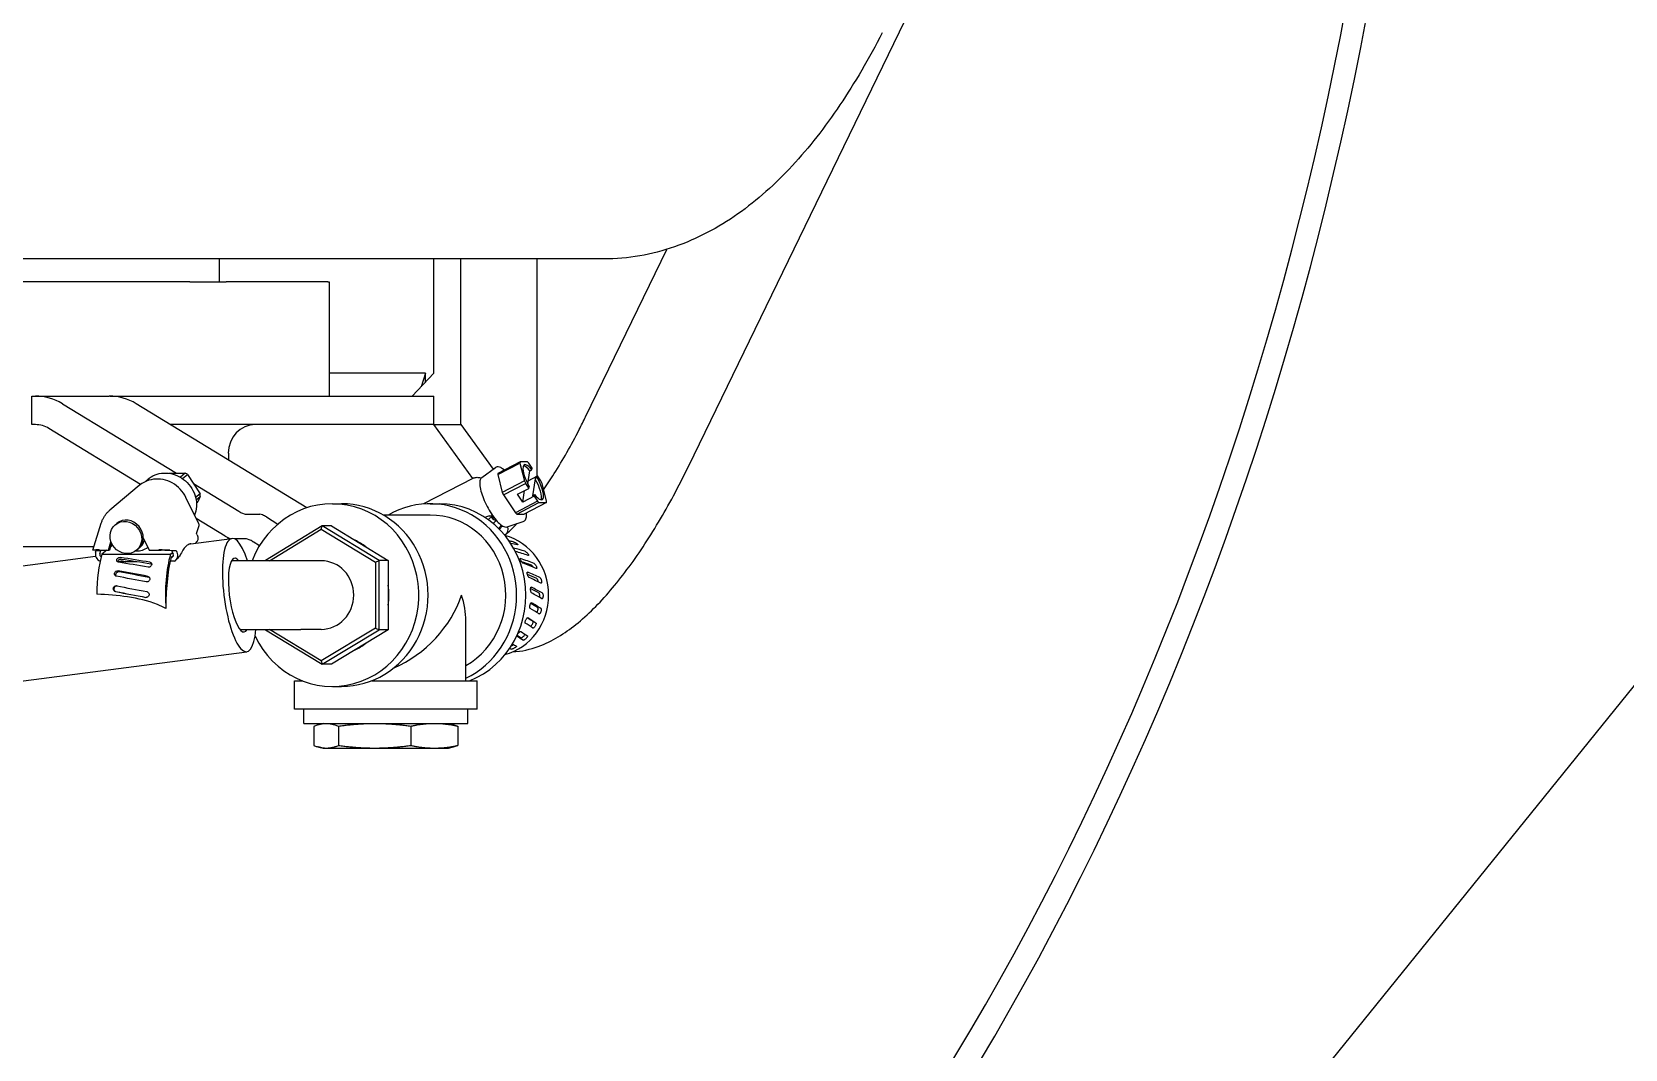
# Model space of a CAD drawing. Header units: millimetres. Extents: x -4172 to 126100, y -2 to 142133.
# Drawn here: x 32056.1 to 32335.1, y 43423.2 to 43601.3 of the extents above; entities that cross this region are included whole.
import ezdxf

# ---------------------------------------------------------------- set-up
doc = ezdxf.new("R2010")
doc.units = ezdxf.units.MM
doc.header["$LTSCALE"] = 100
doc.layers.add('Visible', color=7, linetype='Continuous', lineweight=25)

msp = doc.modelspace()

# ---------------------------------------------------------------- linework, layer by layer
at = {"layer": 'Visible'}
for p, q in [((32171.05, 43525.24), (32290.63, 43771.71)), ((32205, 43601.18), (32205, 43601.18)), ((32156.24, 43561.58), (32049.3, 43561.58)), ((32088.94, 43557.58), (32088.94, 43561.58)), ((32126.49, 43541.58), (32126.49, 43561.58)), ((32131.22, 43532.58), (32131.22, 43561.58)), ((32144.51, 43561.58), (32144.51, 43523.53)), ((32153.06, 43533.97), (32167.27, 43563.26)), ((32083.76, 43557.58), (32028.87, 43557.58)), ((32083.76, 43557.58), (32090.11, 43557.58)), ((32107.9, 43557.58), (32090.11, 43557.58)), ((32107.9, 43557.58), (32108.17, 43557.58)), ((32108.17, 43557.58), (32108.17, 43537.58)), ((32125.01, 43541.58), (32108.17, 43541.58)), ((32122.7, 43537.58), (32126.49, 43541.58)), ((32125.01, 43541.58), (32124.25, 43539.21)), ((32125.01, 43540.02), (32125.01, 43541.58)), ((32056.1, 43537.58), (32056.72, 43537.58)), ((32056.1, 43532.58), (32056.1, 43537.58)), ((32056.72, 43537.58), (32069.63, 43537.58)), ((32061.45, 43536.24), (32081.41, 43524.06)), ((32069.83, 43537.58), (32069.63, 43537.58)), ((32069.83, 43537.58), (32071.57, 43537.58)), ((32071.57, 43537.58), (32072.84, 43537.58)), ((32072.84, 43537.58), (32126.49, 43537.58)), ((32104.22, 43518.02), (32074.37, 43536.24)), ((32126.49, 43532.58), (32126.49, 43537.58)), ((32056.72, 43532.58), (32056.1, 43532.58)), ((32075.13, 43522.12), (32059.08, 43531.91)), ((32126.49, 43532.58), (32080.37, 43532.58)), ((32126.49, 43532.58), (32131.22, 43532.58)), ((32133.31, 43523.17), (32126.49, 43532.58)), ((32131.22, 43532.58), (32136.88, 43524.77)), ((32090.5, 43527.58), (32090.5, 43526.4)), ((32134.87, 43523.3), (32137.25, 43525.05)), ((32137.67, 43523.84), (32141.55, 43525.85)), ((32141.58, 43526.06), (32137.7, 43524.05)), ((32141.55, 43525.85), (32142.35, 43522.72)), ((32142.89, 43526.06), (32141.58, 43526.06)), ((32142.93, 43522.2), (32143.29, 43524.49)), ((32143.7, 43524.97), (32143.12, 43525.85)), ((32143.29, 43524.49), (32143.66, 43524.68)), ((32143.66, 43524.68), (32143.7, 43524.97)), ((32074.89, 43521.92), (32069.74, 43517.59)), ((32080.15, 43524.06), (32082.94, 43524.06)), ((32082.94, 43524.06), (32082.11, 43523.37)), ((32082.5, 43523.12), (32083.35, 43523.83)), ((32083.35, 43523.83), (32085.55, 43520.47)), ((32084.38, 43522.25), (32092.31, 43517.41)), ((32133.3, 43523.17), (32124.67, 43518.7)), ((32137.67, 43523.84), (32138.47, 43520.7)), ((32142.35, 43522.72), (32138.47, 43520.7)), ((32138.67, 43520.28), (32142.55, 43522.29)), ((32142.55, 43522.29), (32143.14, 43521.42)), ((32143.02, 43522.75), (32144.63, 43523.59)), ((32143.14, 43521.42), (32143.19, 43521.71)), ((32144.22, 43523.11), (32143.75, 43520.14)), ((32144.59, 43523.3), (32144.22, 43523.11)), ((32144.63, 43523.59), (32144.59, 43523.3)), ((32145.22, 43522.72), (32144.63, 43523.59)), ((32146.22, 43519.16), (32145.42, 43522.29)), ((32085.35, 43515.2), (32083.08, 43519.84)), ((32085.55, 43520.47), (32084.77, 43519.81)), ((32084.86, 43519.4), (32085.59, 43520.01)), ((32084.92, 43518.88), (32085.14, 43519.07)), ((32085.59, 43520.01), (32085.14, 43519.07)), ((32138.67, 43520.28), (32140.77, 43517.15)), ((32144.66, 43519.16), (32140.77, 43517.15)), ((32141, 43516.93), (32144.89, 43518.95)), ((32141.13, 43520.38), (32143.14, 43521.42)), ((32142.06, 43518.99), (32141.13, 43520.38)), ((32142.06, 43518.99), (32142.38, 43521.03)), ((32144.07, 43520.03), (32142.06, 43518.99)), ((32146.19, 43518.95), (32142.3, 43516.93)), ((32143.75, 43520.14), (32144.11, 43520.33)), ((32144.11, 43520.33), (32144.07, 43520.03)), ((32144.07, 43520.03), (32144.66, 43519.16)), ((32144.89, 43518.95), (32146.19, 43518.95)), ((32089.95, 43513.08), (32084.88, 43516.17)), ((32093.46, 43516.91), (32096.04, 43516.91)), ((32097.18, 43516.41), (32099.19, 43515.18)), ((32108.71, 43518.74), (32110.33, 43518.74)), ((32125.83, 43516.74), (32117.66, 43516.74)), ((32125.83, 43518.74), (32127.45, 43518.74)), ((32136.11, 43516.02), (32136.73, 43516.6)), ((32136.15, 43516.6), (32136.73, 43516.6)), ((32136.73, 43516.6), (32136.66, 43516.82)), ((32141, 43516.93), (32142.3, 43516.93)), ((32066.76, 43510.6), (32068.24, 43515.33)), ((32070.67, 43515.06), (32070.95, 43515.29)), ((32084.94, 43513.53), (32085.37, 43514.93)), ((32085.07, 43513.26), (32084.94, 43513.53)), ((32106.94, 43514.87), (32097, 43508.81)), ((32097.68, 43508.74), (32106.78, 43514.29)), ((32106.78, 43514.29), (32106.94, 43514.87)), ((32106.78, 43514.29), (32116.24, 43508.52)), ((32116.88, 43508.81), (32106.94, 43514.87)), ((32108.55, 43514.87), (32106.94, 43514.87)), ((32108.55, 43514.87), (32118.49, 43508.81)), ((32135.89, 43516.02), (32136.11, 43516.02)), ((32137.41, 43515.82), (32136.85, 43515.29)), ((32138.32, 43514.96), (32137.8, 43514.42)), ((32138.5, 43514.84), (32137.95, 43514.27)), ((32139.34, 43514.68), (32142.13, 43515.62)), ((31964.54, 43511.23), (32066.96, 43511.23)), ((32067.35, 43510.53), (32066.79, 43510.6)), ((32067.27, 43510.26), (32067.35, 43510.53)), ((32067.35, 43510.53), (32068.18, 43510.53)), ((32068.18, 43510.53), (32067.62, 43510.6)), ((32067.81, 43510.63), (32069.5, 43510.63)), ((32067.99, 43510.61), (32069.68, 43510.61)), ((32068, 43509.96), (32068.18, 43510.53)), ((32069.2, 43510.61), (32068.35, 43509.89)), ((32069.5, 43510.63), (32069.95, 43512.08)), ((32069.68, 43510.61), (32069.5, 43510.63)), ((32070.06, 43511.82), (32069.68, 43510.61)), ((32070.24, 43511.48), (32069.85, 43511.15)), ((32074.44, 43510.59), (32074.71, 43510.82)), ((32075.61, 43512.78), (32076.66, 43510.63)), ((32076.66, 43510.63), (32077.03, 43510.61)), ((32076.66, 43510.63), (32078.35, 43510.63)), ((32077.03, 43510.61), (32078.72, 43510.61)), ((32079.39, 43510.6), (32080.55, 43510.53)), ((32080.23, 43510.6), (32081.38, 43510.53)), ((32080.55, 43510.53), (32080.82, 43509.96)), ((32080.55, 43510.53), (32081.38, 43510.53)), ((32081.38, 43510.53), (32081.51, 43510.26)), ((32083.91, 43511.71), (32091.14, 43512.66)), ((32090.46, 43512.58), (32090.52, 43512.58)), ((32093.67, 43512.58), (32091.6, 43512.58)), ((32095.97, 43511.38), (32094.82, 43512.08)), ((32018.85, 43503.2), (32067.27, 43509.54)), ((32068.35, 43509.89), (32080.37, 43509.89)), ((32074.5, 43508.57), (32071.13, 43508.57)), ((32072.47, 43508.57), (32071.58, 43508.57)), ((32071.95, 43508.7), (32072.47, 43508.57)), ((32074.3, 43510.48), (32074.38, 43510.48)), ((32080.37, 43509.89), (32080.72, 43510.18)), ((32080.48, 43509.35), (32080.87, 43509.68)), ((32081.33, 43508.88), (32081.26, 43508.82)), ((32092.43, 43508.74), (32091.06, 43508.74)), ((32103.22, 43508.74), (32092.43, 43508.74)), ((32097.07, 43508.74), (32097, 43508.81)), ((32097, 43508.81), (32097, 43508.74)), ((32106.78, 43508.74), (32103.22, 43508.74)), ((32116.24, 43508.52), (32116.88, 43508.81)), ((32116.24, 43508.52), (32116.24, 43496.97)), ((32118.49, 43508.81), (32116.88, 43508.81)), ((32116.88, 43496.68), (32116.88, 43508.81)), ((32118.49, 43508.81), (32118.49, 43496.68)), ((32106.91, 43202.58), (32349.35, 43502.58)), ((32092.52, 43496.74), (32103.22, 43496.74)), ((32097.07, 43496.74), (32097, 43496.68)), ((32097, 43496.74), (32097, 43496.68)), ((32097, 43496.68), (32106.94, 43490.62)), ((32106.78, 43491.2), (32097.68, 43496.74)), ((32106.78, 43496.74), (32103.22, 43496.74)), ((32116.24, 43496.97), (32106.78, 43491.2)), ((32106.94, 43490.62), (32116.88, 43496.68)), ((32118.49, 43496.68), (32108.55, 43490.62)), ((32116.24, 43496.97), (32116.88, 43496.68)), ((32118.49, 43496.68), (32116.88, 43496.68)), ((32132.08, 43487.74), (32132.08, 43498.22)), ((32021.44, 43483.37), (32093.73, 43492.83)), ((32106.78, 43491.2), (32106.94, 43490.62)), ((32108.55, 43490.62), (32106.94, 43490.62)), ((32102.08, 43487.74), (32103.45, 43487.74)), ((32102.08, 43482.74), (32102.08, 43487.74)), ((32108.71, 43486.74), (32110.33, 43486.74)), ((32115.6, 43487.74), (32134.08, 43487.74)), ((32134.08, 43482.74), (32134.08, 43487.74)), ((32134.08, 43482.74), (32102.08, 43482.74)), ((32103.73, 43480.24), (32103.73, 43482.74)), ((32132.43, 43480.24), (32132.43, 43482.74)), ((32103.73, 43480.24), (32132.43, 43480.24)), ((32107.1, 43480.24), (32106.26, 43480.02)), ((32129.07, 43480.24), (32129.9, 43480.02)), ((32105.45, 43479.75), (32105.45, 43476.42)), ((32109.81, 43479.75), (32109.81, 43476.42)), ((32122.44, 43479.75), (32122.44, 43476.42)), ((32130.71, 43479.75), (32130.71, 43476.42)), ((32107.1, 43475.93), (32106.26, 43476.15)), ((32107.1, 43475.93), (32129.07, 43475.93)), ((32129.07, 43475.93), (32129.9, 43476.15))]:
    msp.add_line(p, q, dxfattribs=at)
for centre, major_axis, ratio, start_param, end_param in [((31932.09, 43717.58), (0, 481.5), 0.764292, 3.325377, 4.866739), ((31932.09, 43717.58), (0, -476.5), 0.764292, 0.175642, 1.698728), ((32056.72, 43527.58), (0, 10), 0.946407, 5.759587, 6.283185), ((32069.63, 43527.58), (0, 10), 0.946407, 5.759587, 6.283185), ((32056.72, 43527.58), (0, 5), 0.946407, 5.759587, 6.283185), ((32095.23, 43527.58), (0, 5), 0.946407, 0, 1.570796), ((32143.89, 43522.5), (-2.04, 3.95), 0.289984, 0.321166, 0.427747), ((32143.89, 43522.5), (-1.58, 3.04), 0.289984, 5.3491, 7.966183), ((32143.52, 43522.31), (-1.58, 3.04), 0.289984, 5.3491, 6.073864), ((32143.89, 43522.5), (-2.04, 3.95), 0.289984, 5.557154, 5.663734), ((32081.37, 43520.24), (2.86, -3.4), 0.913245, 1.909216, 2.015797), ((32140, 43520.49), (-2.04, 3.95), 0.289984, 0.321166, 0.427747), ((32143.89, 43522.5), (2.04, -3.95), 0.289984, 4.509956, 4.616537), ((32143.89, 43522.5), (1.58, -3.04), 0.289984, 5.3491, 7.966183), ((32143.52, 43522.31), (1.58, -3.04), 0.289984, 0.209321, 1.682997), ((32143.89, 43522.5), (-2.04, 3.95), 0.289984, 4.509956, 4.616537), ((32081.37, 43520.24), (2.86, -3.4), 0.913245, 0.862019, 0.968599), ((32108.71, 43502.74), (0, 16), 0.946407, 2.03543, 7.469585), ((32125.83, 43502.74), (0, 16), 0.946407, 3.566956, 6.788546), ((32140, 43520.49), (2.04, -3.95), 0.289984, 4.509956, 4.616537), ((32143.89, 43522.5), (2.04, -3.95), 0.289984, 5.557154, 5.663734), ((32143.89, 43522.5), (2.04, -3.95), 0.289984, 0.321166, 0.427747), ((32092.64, 43517.41), (0.878, -0.479), 0.161488, 4.425025, 5.995822), ((32096.86, 43516.41), (-0.878, 0.479), 0.161488, 4.425025, 5.995822), ((32110.33, 43502.74), (0, -16), 0.946407, 0, 3.141593), ((32125.83, 43502.74), (0, 14), 0.946407, 3.6327, 6.283185), ((32127.45, 43502.74), (0, -16), 0.946407, 0.355421, 3.141593), ((32135.18, 43515.7), (1.05, 0.87), 0.214129, 0.252309, 1.097713), ((32136.12, 43518.48), (1.34, -2.59), 0.289984, 5.48051, 6.186525), ((32136.12, 43518.48), (1.17, -2.26), 0.289984, 5.611179, 6.049813), ((32140, 43520.49), (2.04, -3.95), 0.289984, 5.557154, 5.663734), ((32072.83, 43513.05), (-1.88, 2.23), 0.913245, 3.141593, 6.283185), ((32084.07, 43514.93), (1.31, 0.16), 0.519678, 6.056272, 6.462661), ((32092.43, 43502.74), (1.3, -9.92), 0.269019, 2.185057, 7.169372), ((32134.01, 43515.03), (5.49, -0.95), 0.411265, 5.869066, 6.550276), ((32068.09, 43510.6), (-1.33, 0.01), 0.025307, 4.925126, 6.495922), ((32068.09, 43510.6), (-0.478, 0.003), 0.025307, 4.925126, 6.495922), ((32074.14, 43514.15), (2.45, -2.91), 0.913245, 5.604663, 6.22273), ((32073.15, 43513.32), (1.88, -2.23), 0.913245, 6.205522, 6.841951), ((32078.93, 43510.6), (1.42, -0.01), 0.022135, 0.417496, 1.988293), ((32078.93, 43510.6), (0.511, -0.005), 0.022135, 0.417496, 1.988293), ((32084, 43512.79), (0.818, -0.972), 0.913245, 0.021546, 1.304119), ((32090.27, 43513.08), (0.878, -0.479), 0.161488, 4.425025, 5.56033), ((32089.85, 43513.23), (0, -2), 0.322975, 1.235629, 1.349484), ((32094.49, 43512.08), (-0.878, 0.479), 0.161488, 4.425025, 5.995822), ((32108.71, 43502.74), (0, 10.48), 0.946407, 5.65003, 5.869143), ((32136.39, 43502.74), (0, -10.77), 0.946407, 0.251429, 2.890164), ((32135.27, 43502.74), (-28.51, 4.13), 0.34889, 4.583118, 4.608446), ((32133.42, 43502.74), (-28.51, 4.13), 0.34889, 4.490144, 4.53256), ((32135.27, 43502.74), (-27.41, 5.94), 0.3279, 4.519783, 4.593908), ((32068.42, 43509.79), (-0.818, 0.972), 0.913245, 0.5265, 2.081921), ((32070.95, 43502.74), (0, -10.77), 0.322975, 3.986846, 4.697974), ((32068.42, 43509.79), (-0.294, 0.35), 0.913245, 0.5265, 1.923464), ((32074.26, 43502.74), (-54.63, 9.48), 0.093406, 4.688713, 4.78319), ((32071.93, 43507.99), (0.112, -0.722), 0.65359, 2.861972, 3.6939), ((32079.67, 43502.74), (-54.63, 9.48), 0.093406, 4.781687, 4.876164), ((32079.67, 43502.74), (51.54, -8.95), 0.093406, 1.640049, 1.740213), ((32079.67, 43502.74), (48.19, -8.37), 0.093406, 1.736937, 1.747146), ((32082.97, 43502.74), (0, 10.77), 0.322975, 0.845254, 1.793413), ((32082.97, 43502.74), (0, 10.16), 0.322975, 0.862913, 1.347918), ((32028.02, 43494.32), (-110, -12.09), 0.088014, 4.199624, 4.207486), ((32080.44, 43509.79), (0.294, -0.35), 0.913245, 5.627698, 7.587304), ((32080.44, 43509.79), (0.818, -0.972), 0.913245, 6.0771, 7.587304), ((32092.43, 43502.74), (0.84, -6.45), 0.269019, 2.731028, 6.623402), ((32106.78, 43502.74), (0, 6), 0.946407, 3.141593, 6.283185), ((32133.42, 43502.74), (-27.41, 5.94), 0.3279, 4.426809, 4.512998), ((32135.27, 43502.74), (-25.92, 7.52), 0.297428, 4.455389, 4.549865), ((32135.27, 43502.74), (24.45, -7.09), 0.297428, 1.313751, 1.385662), ((32133.42, 43502.74), (-25.92, 7.52), 0.297428, 4.362415, 4.456891), ((32074.26, 43502.74), (-55.45, 10.46), 0.046471, 4.68719, 4.781667), ((32079.67, 43502.74), (-55.45, 10.46), 0.046471, 4.780164, 4.874641), ((32079.67, 43502.74), (52.32, -9.86), 0.046471, 1.638527, 1.73869), ((32082.8, 43501.48), (-0.02, -10.08), 0.320902, 4.357828, 4.824203), ((32135.27, 43502.74), (22.74, -8.33), 0.256008, 1.24797, 1.324722), ((32135.27, 43502.74), (-24.1, 8.83), 0.256008, 4.389608, 4.484085), ((32133.42, 43502.74), (-24.1, 8.83), 0.256008, 4.296634, 4.391111), ((32074.26, 43502.74), (-56.33, 10.77), 0.000934, 1.508534, 1.603011), ((32081.63, 43501.33), (31.35, -5.98), 0.001531, 4.35991, 4.534751), ((32079.67, 43502.74), (-56.33, 10.77), 0.000934, 1.41556, 1.510037), ((32108.71, 43502.74), (0, 10.48), 0.946407, 4.544035, 4.880743), ((32118.08, 43502.74), (11.39, 11.39), 0.715363, 4.194645, 5.333351), ((32118.08, 43502.74), (11.39, -11.39), 0.715363, 0.620962, 0.949834), ((32135.27, 43502.74), (20.76, -9.26), 0.201411, 1.180435, 1.258028), ((32135.27, 43502.74), (-22.01, 9.82), 0.201411, 4.322073, 4.416549), ((32133.42, 43502.74), (-22.01, 9.82), 0.201411, 4.229099, 4.323575), ((32133.42, 43502.74), (-19.68, 10.46), 0.130269, 4.159303, 4.25378), ((32135.27, 43502.74), (18.57, -9.87), 0.130269, 1.110639, 1.18615), ((32135.27, 43502.74), (19.68, -10.46), 0.130269, 1.110684, 1.205161), ((32133.42, 43502.74), (-17.2, 10.75), 0.03744, 4.086361, 4.180837), ((32135.27, 43502.74), (16.23, -10.14), 0.03744, 1.037697, 1.107322), ((32135.27, 43502.74), (17.2, -10.75), 0.03744, 1.037742, 1.132219), ((32108.71, 43502.74), (0, 10.48), 0.946407, 3.555635, 3.774748), ((32135.27, 43502.74), (-11.92, 10.35), 0.250453, 2.206031, 2.270267), ((32133.42, 43502.74), (14.6, -10.7), 0.085134, 5.321962, 5.416439), ((32133.42, 43502.74), (13.77, -10.09), 0.085134, 5.360535, 5.422081), ((32135.27, 43502.74), (-14.6, 10.7), 0.085134, 2.087396, 2.181872), ((32133.42, 43502.74), (11.92, -10.35), 0.250453, 5.474015, 5.504833)]:
    msp.add_ellipse(centre, major_axis=major_axis, ratio=ratio, start_param=start_param, end_param=end_param, dxfattribs=at)
msp.add_ellipse((32072.56, 43512.82), major_axis=(1.88, -2.23), ratio=0.913245, dxfattribs=at)
for points, knots in [([(32205, 43601.18), (32202.66, 43596.64), (32200.19, 43592.42), (32194.96, 43584.66), (32192.19, 43581.1), (32186.27, 43574.71), (32183.12, 43571.87), (32176.27, 43567.05), (32172.57, 43565.08), (32164.67, 43562.33), (32160.46, 43561.58), (32156.24, 43561.58)], [1.0117804, 1.0117804, 1.0117804, 1.0117804, 1.1235836, 1.1235836, 1.2353868, 1.2353868, 1.34719, 1.34719, 1.4589931, 1.4589931, 1.5707963, 1.5707963, 1.5707963, 1.5707963]), ([(32145.71, 43521.16), (32146.32, 43522.06), (32146.95, 43523.01), (32149.05, 43526.35), (32150.53, 43528.97), (32152.32, 43532.47), (32152.69, 43533.22), (32153.06, 43533.97)], [5.567896, 5.567896, 5.567896, 5.567896, 5.6771713, 5.6771713, 5.9356523, 5.9356523, 6.0047938, 6.0047938, 6.0047938, 6.0047938]), ([(32138.81, 43524.63), (32138.6, 43524.81), (32138.39, 43524.95), (32137.91, 43525.18), (32137.63, 43525.23), (32137.33, 43525.1), (32137.29, 43525.08), (32137.25, 43525.05)], [7.3832129, 7.3832129, 7.3832129, 7.3832129, 7.6340955, 7.6340955, 7.9852265, 7.9852265, 8.0485903, 8.0485903, 8.0485903, 8.0485903]), ([(32140.25, 43492.78), (32141.9, 43492.89), (32143.39, 43493.25), (32147.3, 43494.68), (32149.39, 43496.03), (32153.49, 43499.29), (32155.47, 43501.3), (32159.36, 43505.85), (32161.26, 43508.4), (32164.95, 43513.96), (32166.74, 43516.97), (32169.34, 43521.8), (32170.21, 43523.51), (32171.05, 43525.24)], [4.736225, 4.736225, 4.736225, 4.736225, 4.858886, 4.858886, 5.093666, 5.093666, 5.352147, 5.352147, 5.610628, 5.610628, 5.869109, 5.869109, 6.004794, 6.004794, 6.004794, 6.004794]), ([(32083.08, 43519.84), (32082.82, 43520.36), (32082.49, 43520.85), (32081.68, 43521.71), (32081.21, 43522.08), (32080.18, 43522.65), (32079.63, 43522.85), (32078.51, 43523.07), (32077.93, 43523.09), (32076.83, 43522.94), (32076.29, 43522.78), (32075.48, 43522.36), (32075.17, 43522.16), (32074.89, 43521.92)], [3.530402, 3.530402, 3.530402, 3.530402, 3.860087, 3.860087, 4.190813, 4.190813, 4.519185, 4.519185, 4.841863, 4.841863, 5.156875, 5.156875, 5.367876, 5.367876, 5.367876, 5.367876]), ([(32076.01, 43522.63), (32076.11, 43522.74), (32076.23, 43522.86), (32076.73, 43523.31), (32077.18, 43523.58), (32078.15, 43523.97), (32078.67, 43524.08), (32079.74, 43524.13), (32080.28, 43524.07), (32081.35, 43523.77), (32081.86, 43523.54), (32082.8, 43522.93), (32083.23, 43522.54), (32083.97, 43521.67), (32084.27, 43521.18), (32084.71, 43520.14), (32084.85, 43519.6), (32084.96, 43518.5), (32084.92, 43517.95), (32084.75, 43517.19), (32084.68, 43516.96), (32084.6, 43516.74)], [0.793323, 0.793323, 0.793323, 0.793323, 0.890339, 0.890339, 1.207403, 1.207403, 1.525124, 1.525124, 1.844513, 1.844513, 2.165515, 2.165515, 2.487505, 2.487505, 2.809804, 2.809804, 3.131787, 3.131787, 3.452773, 3.452773, 3.594199, 3.594199, 3.594199, 3.594199]), ([(32133.3, 43523.17), (32133.49, 43523.27), (32133.7, 43523.33), (32134.11, 43523.37), (32134.32, 43523.35), (32134.6, 43523.28), (32134.69, 43523.25), (32134.78, 43523.22)], [4.5632465, 4.5632465, 4.5632465, 4.5632465, 4.6774232, 4.6774232, 4.8075149, 4.8075149, 4.8808119, 4.8808119, 4.8808119, 4.8808119]), ([(32134.87, 43523.3), (32134.75, 43523.21), (32134.66, 43523.08), (32134.52, 43522.7), (32134.5, 43522.43), (32134.54, 43521.77), (32134.61, 43521.38), (32134.84, 43520.53), (32134.99, 43520.09), (32135.36, 43519.18), (32135.57, 43518.71), (32136.04, 43517.82), (32136.3, 43517.38), (32136.82, 43516.57), (32137.1, 43516.2), (32137.64, 43515.55), (32137.91, 43515.28), (32138.43, 43514.87), (32138.68, 43514.72), (32139.07, 43514.64), (32139.21, 43514.64), (32139.34, 43514.68)], [1.765405, 1.765405, 1.765405, 1.765405, 1.977157, 1.977157, 2.297889, 2.297889, 2.644575, 2.644575, 2.975141, 2.975141, 3.300891, 3.300891, 3.625568, 3.625568, 3.951466, 3.951466, 4.282402, 4.282402, 4.629004, 4.629004, 4.816065, 4.816065, 4.816065, 4.816065]), ([(32068.24, 43515.33), (32068.3, 43515.5), (32068.36, 43515.68), (32068.51, 43516.01), (32068.6, 43516.18), (32068.78, 43516.49), (32068.88, 43516.65), (32069.1, 43516.94), (32069.22, 43517.08), (32069.47, 43517.35), (32069.6, 43517.47), (32069.74, 43517.59)], [0.3888096, 0.3888096, 0.3888096, 0.3888096, 0.4941095, 0.4941095, 0.5994094, 0.5994094, 0.7047093, 0.7047093, 0.8100092, 0.8100092, 0.9153091, 0.9153091, 0.9153091, 0.9153091]), ([(32142.13, 43515.62), (32142.3, 43515.67), (32142.43, 43515.79), (32142.63, 43516.12), (32142.69, 43516.34), (32142.71, 43516.77), (32142.71, 43516.94), (32142.69, 43517.14)], [4.8160652, 4.8160652, 4.8160652, 4.8160652, 5.033992, 5.033992, 5.3090118, 5.3090118, 5.4814426, 5.4814426, 5.4814426, 5.4814426]), ([(32138.88, 43513.23), (32139.21, 43513.49), (32139.59, 43513.82), (32140.33, 43514.53), (32140.67, 43514.87), (32141.03, 43515.25)], [5.0941917, 5.0941917, 5.0941917, 5.0941917, 5.1952756, 5.1952756, 5.2716955, 5.2716955, 5.2716955, 5.2716955]), ([(32083.91, 43511.71), (32083.85, 43511.71), (32083.79, 43511.69), (32083.54, 43511.62), (32083.34, 43511.51), (32083, 43511.23), (32082.83, 43511.03), (32082.5, 43510.53), (32082.34, 43510.23), (32082.02, 43509.7), (32081.84, 43509.43), (32081.55, 43509.09), (32081.44, 43508.97), (32081.33, 43508.88)], [0.341405, 0.341405, 0.341405, 0.341405, 0.3886672, 0.3886672, 0.5506158, 0.5506158, 0.7131009, 0.7131009, 0.8755861, 0.8755861, 0.9870371, 0.9870371, 1.0344179, 1.0344179, 1.0344179, 1.0344179]), ([(32140.37, 43512.07), (32140.39, 43512.07), (32140.41, 43512.07), (32140.47, 43512.05), (32140.52, 43512.03), (32140.62, 43511.98), (32140.68, 43511.95), (32140.8, 43511.89), (32140.86, 43511.85), (32140.96, 43511.78), (32141.01, 43511.74), (32141.09, 43511.67), (32141.12, 43511.64), (32141.17, 43511.59), (32141.18, 43511.57), (32141.18, 43511.54), (32141.17, 43511.53), (32141.14, 43511.53), (32141.14, 43511.53), (32141.12, 43511.53), (32141.11, 43511.54)], [0.1620473, 0.1620473, 0.1620473, 0.1620473, 0.1723314, 0.1723314, 0.1914674, 0.1914674, 0.210612, 0.210612, 0.2297566, 0.2297566, 0.2489344, 0.2489344, 0.2681122, 0.2681122, 0.2872515, 0.2872515, 0.3063908, 0.3063908, 0.3063908, 0.3152443, 0.3152443, 0.3152443, 0.3152443]), ([(32071.28, 43508.51), (32071.24, 43508.51), (32071.21, 43508.52), (32071.13, 43508.55), (32071.08, 43508.59), (32071.01, 43508.66), (32070.98, 43508.71), (32070.96, 43508.81), (32070.96, 43508.87), (32070.98, 43508.97), (32071.01, 43509.03), (32071.08, 43509.13), (32071.13, 43509.18), (32071.23, 43509.25), (32071.29, 43509.28), (32071.42, 43509.32), (32071.49, 43509.33), (32071.55, 43509.33), (32071.58, 43509.33), (32071.6, 43509.33), (32071.63, 43509.32)], [-0.1443435, -0.1443435, -0.1443435, -0.1443435, -0.1340595, -0.1340595, -0.1149235, -0.1149235, -0.0957789, -0.0957789, -0.0766343, -0.0766343, -0.0574676, -0.0574676, -0.038301, -0.038301, -0.0191505, -0.0191505, 0, 0, 0, 0.0088533, 0.0088533, 0.0088533, 0.0088533]), ([(32071.8, 43509), (32071.77, 43509), (32071.74, 43509), (32071.72, 43509), (32071.65, 43509), (32071.59, 43508.99), (32071.46, 43508.95), (32071.4, 43508.92), (32071.29, 43508.85), (32071.25, 43508.8), (32071.17, 43508.7), (32071.15, 43508.65), (32071.13, 43508.58), (32071.13, 43508.57), (32071.13, 43508.56)], [-0.00885343, -0.00885343, -0.00885343, -0.00885343, 0, 0, 0, 0.01915234, 0.01915234, 0.03830469, 0.03830469, 0.05747516, 0.05747516, 0.07664563, 0.07664563, 0.08131258, 0.08131258, 0.08131258, 0.08131258]), ([(32071.58, 43508.57), (32071.62, 43508.59), (32071.66, 43508.61), (32071.77, 43508.64), (32071.84, 43508.65), (32071.9, 43508.65), (32071.92, 43508.65), (32071.95, 43508.65), (32071.98, 43508.64)], [0.27473984, 0.27473984, 0.27473984, 0.27473984, 0.28729913, 0.28729913, 0.30645389, 0.30645389, 0.30645389, 0.31530755, 0.31530755, 0.31530755, 0.31530755]), ([(32076.77, 43508.49), (32076.8, 43508.49), (32076.83, 43508.48), (32076.91, 43508.44), (32076.96, 43508.41), (32077.03, 43508.33), (32077.06, 43508.28), (32077.09, 43508.18), (32077.09, 43508.12), (32077.07, 43508.01), (32077.05, 43507.95), (32076.98, 43507.84), (32076.93, 43507.79), (32076.83, 43507.71), (32076.77, 43507.67), (32076.65, 43507.63), (32076.58, 43507.61), (32076.49, 43507.61), (32076.46, 43507.62), (32076.44, 43507.62)], [-0.297539, -0.297539, -0.297539, -0.297539, -0.2872549, -0.2872549, -0.2681189, -0.2681189, -0.2489743, -0.2489743, -0.2298297, -0.2298297, -0.2106519, -0.2106519, -0.191474, -0.191474, -0.1723347, -0.1723347, -0.1531954, -0.1531954, -0.1443419, -0.1443419, -0.1443419, -0.1443419]), ([(32077.08, 43508.11), (32077.07, 43508.12), (32077.05, 43508.13), (32077, 43508.15), (32076.96, 43508.16), (32076.93, 43508.17)], [-0.02635346, -0.02635346, -0.02635346, -0.02635346, -0.019136, -0.019136, -0.00885188, -0.00885188, -0.00885188, -0.00885188]), ([(32142.14, 43508.3), (32142.12, 43508.31), (32142.1, 43508.32), (32142.05, 43508.35), (32142.02, 43508.38), (32141.94, 43508.46), (32141.9, 43508.51), (32141.82, 43508.62), (32141.78, 43508.67), (32141.71, 43508.78), (32141.68, 43508.83), (32141.63, 43508.94), (32141.61, 43508.98), (32141.59, 43509.06), (32141.59, 43509.09), (32141.6, 43509.13), (32141.61, 43509.14), (32141.64, 43509.14), (32141.65, 43509.14), (32141.67, 43509.14)], [0.0088519, 0.0088519, 0.0088519, 0.0088519, 0.019136, 0.019136, 0.0382719, 0.0382719, 0.0574166, 0.0574166, 0.0765612, 0.0765612, 0.095739, 0.095739, 0.1149168, 0.1149168, 0.1340561, 0.1340561, 0.1531954, 0.1531954, 0.1620489, 0.1620489, 0.1620489, 0.1620489]), ([(32142.42, 43510.43), (32142.44, 43510.42), (32142.46, 43510.42), (32142.51, 43510.39), (32142.56, 43510.36), (32142.65, 43510.3), (32142.7, 43510.26), (32142.8, 43510.17), (32142.85, 43510.12), (32142.93, 43510.02), (32142.97, 43509.97), (32143.03, 43509.88), (32143.05, 43509.84), (32143.08, 43509.77), (32143.09, 43509.74), (32143.08, 43509.7), (32143.06, 43509.69), (32143.04, 43509.69), (32143.03, 43509.69), (32143.02, 43509.69), (32143.01, 43509.69)], [0.1620473, 0.1620473, 0.1620473, 0.1620473, 0.1723314, 0.1723314, 0.1914674, 0.1914674, 0.210612, 0.210612, 0.2297566, 0.2297566, 0.2489344, 0.2489344, 0.2681122, 0.2681122, 0.2872515, 0.2872515, 0.3063908, 0.3063908, 0.3063908, 0.3152443, 0.3152443, 0.3152443, 0.3152443]), ([(32143.84, 43507.64), (32143.82, 43507.67), (32143.81, 43507.69), (32143.75, 43507.77), (32143.71, 43507.81), (32143.64, 43507.89), (32143.6, 43507.93), (32143.55, 43507.96), (32143.54, 43507.97), (32143.52, 43507.98)], [0.08793988, 0.08793988, 0.08793988, 0.08793988, 0.09579134, 0.09579134, 0.11493706, 0.11493706, 0.13407306, 0.13407306, 0.14435719, 0.14435719, 0.14435719, 0.14435719]), ([(32144.02, 43508.29), (32144.03, 43508.28), (32144.05, 43508.28), (32144.1, 43508.24), (32144.14, 43508.21), (32144.21, 43508.13), (32144.25, 43508.08), (32144.32, 43507.97), (32144.36, 43507.91), (32144.42, 43507.8), (32144.44, 43507.74), (32144.48, 43507.63), (32144.49, 43507.58), (32144.5, 43507.49), (32144.5, 43507.46), (32144.48, 43507.41), (32144.46, 43507.4), (32144.44, 43507.4), (32144.43, 43507.4), (32144.42, 43507.4), (32144.41, 43507.41)], [0.1620473, 0.1620473, 0.1620473, 0.1620473, 0.1723314, 0.1723314, 0.1914674, 0.1914674, 0.210612, 0.210612, 0.2297566, 0.2297566, 0.2489232, 0.2489232, 0.2680898, 0.2680898, 0.2872403, 0.2872403, 0.3063908, 0.3063908, 0.3063908, 0.3152441, 0.3152441, 0.3152441, 0.3152441]), ([(32070.9, 43506.04), (32070.87, 43506.04), (32070.84, 43506.05), (32070.75, 43506.09), (32070.7, 43506.13), (32070.62, 43506.22), (32070.59, 43506.27), (32070.56, 43506.39), (32070.55, 43506.45), (32070.57, 43506.57), (32070.59, 43506.63), (32070.65, 43506.75), (32070.7, 43506.8), (32070.79, 43506.89), (32070.85, 43506.92), (32070.98, 43506.97), (32071.04, 43506.98), (32071.1, 43506.98), (32071.13, 43506.98), (32071.16, 43506.98), (32071.19, 43506.98)], [-0.1443435, -0.1443435, -0.1443435, -0.1443435, -0.1340594, -0.1340594, -0.1149235, -0.1149235, -0.0957789, -0.0957789, -0.0766343, -0.0766343, -0.0574564, -0.0574564, -0.0382786, -0.0382786, -0.0191393, -0.0191393, 0, 0, 0, 0.0088535, 0.0088535, 0.0088535, 0.0088535]), ([(32071.37, 43506.79), (32071.35, 43506.79), (32071.32, 43506.8), (32071.29, 43506.8), (32071.23, 43506.8), (32071.16, 43506.79), (32071.04, 43506.74), (32070.98, 43506.7), (32070.88, 43506.62), (32070.84, 43506.56), (32070.78, 43506.45), (32070.76, 43506.38), (32070.74, 43506.27), (32070.75, 43506.2), (32070.77, 43506.12), (32070.78, 43506.1), (32070.79, 43506.08)], [-0.0088537, -0.0088537, -0.0088537, -0.0088537, 0, 0, 0, 0.0191398, 0.0191398, 0.0382795, 0.0382795, 0.0574626, 0.0574626, 0.0766456, 0.0766456, 0.0957913, 0.0957913, 0.1032022, 0.1032022, 0.1032022, 0.1032022]), ([(32076.39, 43506.02), (32076.43, 43506.02), (32076.46, 43506.01), (32076.55, 43505.97), (32076.6, 43505.93), (32076.67, 43505.85), (32076.71, 43505.79), (32076.74, 43505.67), (32076.75, 43505.61), (32076.74, 43505.48), (32076.72, 43505.42), (32076.66, 43505.29), (32076.62, 43505.24), (32076.53, 43505.15), (32076.47, 43505.11), (32076.35, 43505.06), (32076.28, 43505.05), (32076.2, 43505.05), (32076.17, 43505.05), (32076.14, 43505.06)], [-0.297539, -0.297539, -0.297539, -0.297539, -0.2872549, -0.2872549, -0.2681189, -0.2681189, -0.2489743, -0.2489743, -0.2298297, -0.2298297, -0.210663, -0.210663, -0.1914964, -0.1914964, -0.1723459, -0.1723459, -0.1531954, -0.1531954, -0.1443422, -0.1443422, -0.1443422, -0.1443422]), ([(32076.7, 43505.8), (32076.69, 43505.8), (32076.68, 43505.81), (32076.65, 43505.82), (32076.61, 43505.83), (32076.58, 43505.84)], [0.28509799, 0.28509799, 0.28509799, 0.28509799, 0.28728214, 0.28728214, 0.29756626, 0.29756626, 0.29756626, 0.29756626]), ([(32143.18, 43505.81), (32143.16, 43505.82), (32143.15, 43505.83), (32143.11, 43505.87), (32143.08, 43505.9), (32143.02, 43505.99), (32142.99, 43506.04), (32142.94, 43506.16), (32142.92, 43506.23), (32142.88, 43506.35), (32142.86, 43506.41), (32142.83, 43506.53), (32142.83, 43506.58), (32142.83, 43506.67), (32142.83, 43506.7), (32142.85, 43506.75), (32142.87, 43506.76), (32142.9, 43506.76), (32142.91, 43506.76), (32142.92, 43506.76)], [0.0088519, 0.0088519, 0.0088519, 0.0088519, 0.019136, 0.019136, 0.0382719, 0.0382719, 0.0574166, 0.0574166, 0.0765612, 0.0765612, 0.0957278, 0.0957278, 0.1148944, 0.1148944, 0.1340449, 0.1340449, 0.1531954, 0.1531954, 0.1620487, 0.1620487, 0.1620487, 0.1620487]), ([(32144.78, 43505.04), (32144.77, 43505.08), (32144.77, 43505.11), (32144.75, 43505.2), (32144.73, 43505.27), (32144.68, 43505.39), (32144.65, 43505.44), (32144.6, 43505.53), (32144.57, 43505.57), (32144.53, 43505.61), (32144.51, 43505.62), (32144.5, 43505.62)], [0.067042, 0.067042, 0.067042, 0.067042, 0.07664563, 0.07664563, 0.09579135, 0.09579135, 0.11493706, 0.11493706, 0.13407307, 0.13407307, 0.14435719, 0.14435719, 0.14435719, 0.14435719]), ([(32145.05, 43505.8), (32145.07, 43505.79), (32145.08, 43505.78), (32145.12, 43505.74), (32145.15, 43505.7), (32145.2, 43505.62), (32145.23, 43505.56), (32145.28, 43505.44), (32145.3, 43505.38), (32145.33, 43505.25), (32145.34, 43505.19), (32145.35, 43505.06), (32145.35, 43505.01), (32145.34, 43504.92), (32145.32, 43504.88), (32145.29, 43504.83), (32145.27, 43504.82), (32145.25, 43504.82), (32145.24, 43504.82), (32145.23, 43504.82), (32145.22, 43504.82)], [0.1620473, 0.1620473, 0.1620473, 0.1620473, 0.1723314, 0.1723314, 0.1914674, 0.1914674, 0.210612, 0.210612, 0.2297566, 0.2297566, 0.2489344, 0.2489344, 0.2681122, 0.2681122, 0.2872515, 0.2872515, 0.3063908, 0.3063908, 0.3063908, 0.3152443, 0.3152443, 0.3152443, 0.3152443]), ([(32079.58, 43500.37), (32079.09, 43500.64), (32078.59, 43500.88), (32076.45, 43501.74), (32074.7, 43502.14), (32071.11, 43502.67), (32069.29, 43502.81), (32067.47, 43502.9)], [-7.671615, -7.671615, -7.671615, -7.671615, -7.482937, -7.482937, -6.89205, -6.89205, -6.335541, -6.335541, -6.335541, -6.335541]), ([(32070.74, 43503.36), (32070.71, 43503.37), (32070.68, 43503.38), (32070.58, 43503.42), (32070.53, 43503.46), (32070.45, 43503.55), (32070.41, 43503.6), (32070.37, 43503.73), (32070.36, 43503.8), (32070.36, 43503.92), (32070.38, 43503.99), (32070.43, 43504.12), (32070.47, 43504.17), (32070.56, 43504.26), (32070.61, 43504.3), (32070.74, 43504.35), (32070.8, 43504.37), (32070.86, 43504.37), (32070.89, 43504.37), (32070.92, 43504.36), (32070.95, 43504.36)], [-0.1443435, -0.1443435, -0.1443435, -0.1443435, -0.1340595, -0.1340595, -0.1149235, -0.1149235, -0.0957789, -0.0957789, -0.0766343, -0.0766343, -0.0574676, -0.0574676, -0.038301, -0.038301, -0.0191505, -0.0191505, 0, 0, 0, 0.0088533, 0.0088533, 0.0088533, 0.0088533]), ([(32071.05, 43504.34), (32071.01, 43504.34), (32070.98, 43504.34), (32070.94, 43504.34), (32070.88, 43504.33), (32070.81, 43504.31), (32070.69, 43504.24), (32070.64, 43504.2), (32070.55, 43504.1), (32070.52, 43504.04), (32070.47, 43503.91), (32070.45, 43503.84), (32070.45, 43503.72), (32070.47, 43503.65), (32070.52, 43503.54), (32070.55, 43503.49), (32070.64, 43503.41), (32070.7, 43503.38), (32070.77, 43503.36), (32070.79, 43503.35), (32070.8, 43503.35)], [0.3030942, 0.3030942, 0.3030942, 0.3030942, 0.3136344, 0.3136344, 0.3136344, 0.3331334, 0.3331334, 0.3526324, 0.3526324, 0.3726605, 0.3726605, 0.3926887, 0.3926887, 0.4123896, 0.4123896, 0.4320905, 0.4320905, 0.4513138, 0.4513138, 0.455479, 0.455479, 0.455479, 0.455479]), ([(32076.23, 43503.35), (32076.27, 43503.34), (32076.3, 43503.33), (32076.39, 43503.29), (32076.44, 43503.25), (32076.53, 43503.16), (32076.57, 43503.1), (32076.61, 43502.98), (32076.62, 43502.91), (32076.62, 43502.78), (32076.61, 43502.71), (32076.56, 43502.59), (32076.53, 43502.53), (32076.44, 43502.44), (32076.39, 43502.4), (32076.27, 43502.35), (32076.21, 43502.34), (32076.12, 43502.34), (32076.09, 43502.34), (32076.06, 43502.34)], [-0.297539, -0.297539, -0.297539, -0.297539, -0.2872549, -0.2872549, -0.2681189, -0.2681189, -0.2489743, -0.2489743, -0.2298297, -0.2298297, -0.2106519, -0.2106519, -0.191474, -0.191474, -0.1723347, -0.1723347, -0.1531954, -0.1531954, -0.1443419, -0.1443419, -0.1443419, -0.1443419]), ([(32143.59, 43503.12), (32143.58, 43503.13), (32143.57, 43503.14), (32143.54, 43503.18), (32143.52, 43503.22), (32143.48, 43503.31), (32143.47, 43503.37), (32143.44, 43503.49), (32143.43, 43503.56), (32143.42, 43503.69), (32143.42, 43503.76), (32143.43, 43503.88), (32143.43, 43503.94), (32143.45, 43504.03), (32143.47, 43504.07), (32143.5, 43504.12), (32143.52, 43504.13), (32143.55, 43504.13), (32143.56, 43504.13), (32143.57, 43504.12)], [0.0088519, 0.0088519, 0.0088519, 0.0088519, 0.019136, 0.019136, 0.0382719, 0.0382719, 0.0574166, 0.0574166, 0.0765612, 0.0765612, 0.095739, 0.095739, 0.1149168, 0.1149168, 0.1340561, 0.1340561, 0.1531954, 0.1531954, 0.1620489, 0.1620489, 0.1620489, 0.1620489]), ([(32145, 43502.33), (32145.01, 43502.35), (32145.01, 43502.37), (32145.02, 43502.46), (32145.03, 43502.52), (32145.03, 43502.65), (32145.03, 43502.72), (32145.01, 43502.84), (32145, 43502.9), (32144.97, 43502.99), (32144.95, 43503.03), (32144.91, 43503.07), (32144.9, 43503.08), (32144.89, 43503.09)], [0.05142538, 0.05142538, 0.05142538, 0.05142538, 0.05746258, 0.05746258, 0.07664563, 0.07664563, 0.09579134, 0.09579134, 0.11493706, 0.11493706, 0.13407306, 0.13407306, 0.14435719, 0.14435719, 0.14435719, 0.14435719]), ([(32145.47, 43503.11), (32145.48, 43503.1), (32145.49, 43503.09), (32145.52, 43503.05), (32145.54, 43503.01), (32145.57, 43502.92), (32145.59, 43502.87), (32145.6, 43502.74), (32145.61, 43502.67), (32145.61, 43502.54), (32145.6, 43502.48), (32145.58, 43502.35), (32145.57, 43502.29), (32145.53, 43502.2), (32145.51, 43502.16), (32145.47, 43502.11), (32145.45, 43502.1), (32145.43, 43502.1), (32145.42, 43502.1), (32145.41, 43502.1), (32145.4, 43502.11)], [0.1620473, 0.1620473, 0.1620473, 0.1620473, 0.1723314, 0.1723314, 0.1914674, 0.1914674, 0.210612, 0.210612, 0.2297566, 0.2297566, 0.2489232, 0.2489232, 0.2680898, 0.2680898, 0.2872403, 0.2872403, 0.3063908, 0.3063908, 0.3063908, 0.3152441, 0.3152441, 0.3152441, 0.3152441]), ([(32143.36, 43500.41), (32143.35, 43500.42), (32143.34, 43500.43), (32143.31, 43500.47), (32143.3, 43500.51), (32143.29, 43500.59), (32143.29, 43500.65), (32143.3, 43500.77), (32143.3, 43500.84), (32143.32, 43500.97), (32143.34, 43501.03), (32143.37, 43501.16), (32143.39, 43501.21), (32143.43, 43501.3), (32143.46, 43501.34), (32143.5, 43501.39), (32143.53, 43501.41), (32143.56, 43501.41), (32143.57, 43501.4), (32143.58, 43501.4)], [0.0088519, 0.0088519, 0.0088519, 0.0088519, 0.019136, 0.019136, 0.0382719, 0.0382719, 0.0574166, 0.0574166, 0.0765612, 0.0765612, 0.0957278, 0.0957278, 0.1148944, 0.1148944, 0.1340449, 0.1340449, 0.1531954, 0.1531954, 0.1620487, 0.1620487, 0.1620487, 0.1620487]), ([(32144.53, 43499.68), (32144.53, 43499.69), (32144.54, 43499.69), (32144.57, 43499.74), (32144.6, 43499.8), (32144.65, 43499.92), (32144.67, 43499.98), (32144.7, 43500.11), (32144.71, 43500.17), (32144.73, 43500.29), (32144.73, 43500.35), (32144.72, 43500.44), (32144.71, 43500.47), (32144.68, 43500.51), (32144.67, 43500.52), (32144.66, 43500.53)], [0.0355297, 0.0355297, 0.0355297, 0.0355297, 0.0382795, 0.0382795, 0.0574626, 0.0574626, 0.0766456, 0.0766456, 0.0957913, 0.0957913, 0.1149371, 0.1149371, 0.1340731, 0.1340731, 0.1443572, 0.1443572, 0.1443572, 0.1443572]), ([(32145.23, 43500.4), (32145.24, 43500.39), (32145.25, 43500.38), (32145.27, 43500.34), (32145.28, 43500.3), (32145.29, 43500.22), (32145.29, 43500.16), (32145.28, 43500.04), (32145.26, 43499.97), (32145.23, 43499.85), (32145.21, 43499.78), (32145.16, 43499.66), (32145.13, 43499.61), (32145.08, 43499.52), (32145.05, 43499.49), (32144.99, 43499.44), (32144.97, 43499.42), (32144.95, 43499.42), (32144.94, 43499.42), (32144.93, 43499.43), (32144.92, 43499.43)], [0.1620473, 0.1620473, 0.1620473, 0.1620473, 0.1723314, 0.1723314, 0.1914674, 0.1914674, 0.210612, 0.210612, 0.2297566, 0.2297566, 0.2489344, 0.2489344, 0.2681122, 0.2681122, 0.2872515, 0.2872515, 0.3063908, 0.3063908, 0.3063908, 0.3152443, 0.3152443, 0.3152443, 0.3152443]), ([(32142.48, 43497.85), (32142.48, 43497.86), (32142.47, 43497.86), (32142.46, 43497.9), (32142.45, 43497.94), (32142.46, 43498.02), (32142.47, 43498.07), (32142.51, 43498.18), (32142.53, 43498.24), (32142.58, 43498.36), (32142.61, 43498.42), (32142.67, 43498.54), (32142.71, 43498.59), (32142.77, 43498.67), (32142.8, 43498.71), (32142.86, 43498.76), (32142.89, 43498.77), (32142.92, 43498.77), (32142.93, 43498.77), (32142.93, 43498.76)], [0.0088519, 0.0088519, 0.0088519, 0.0088519, 0.019136, 0.019136, 0.0382719, 0.0382719, 0.0574166, 0.0574166, 0.0765612, 0.0765612, 0.095739, 0.095739, 0.1149168, 0.1149168, 0.1340561, 0.1340561, 0.1531954, 0.1531954, 0.1620489, 0.1620489, 0.1620489, 0.1620489]), ([(32143.39, 43497.26), (32143.4, 43497.26), (32143.41, 43497.27), (32143.45, 43497.29), (32143.49, 43497.33), (32143.56, 43497.4), (32143.6, 43497.45), (32143.68, 43497.56), (32143.72, 43497.62), (32143.78, 43497.73), (32143.81, 43497.79), (32143.85, 43497.9), (32143.86, 43497.95), (32143.87, 43498.03), (32143.87, 43498.06), (32143.85, 43498.1), (32143.85, 43498.11), (32143.84, 43498.11)], [0.0137053, 0.0137053, 0.0137053, 0.0137053, 0.0191398, 0.0191398, 0.0382795, 0.0382795, 0.0574626, 0.0574626, 0.0766456, 0.0766456, 0.0957913, 0.0957913, 0.1149371, 0.1149371, 0.1340731, 0.1340731, 0.1443572, 0.1443572, 0.1443572, 0.1443572]), ([(32144.35, 43497.84), (32144.36, 43497.83), (32144.37, 43497.82), (32144.38, 43497.79), (32144.38, 43497.75), (32144.37, 43497.67), (32144.36, 43497.62), (32144.32, 43497.51), (32144.29, 43497.45), (32144.23, 43497.34), (32144.2, 43497.28), (32144.12, 43497.17), (32144.08, 43497.12), (32144, 43497.05), (32143.96, 43497.01), (32143.9, 43496.97), (32143.87, 43496.96), (32143.85, 43496.96), (32143.84, 43496.96), (32143.83, 43496.96), (32143.82, 43496.97)], [0.1620473, 0.1620473, 0.1620473, 0.1620473, 0.1723314, 0.1723314, 0.1914674, 0.1914674, 0.210612, 0.210612, 0.2297566, 0.2297566, 0.2489344, 0.2489344, 0.2681122, 0.2681122, 0.2872515, 0.2872515, 0.3063908, 0.3063908, 0.3063908, 0.3152441, 0.3152441, 0.3152441, 0.3152441]), ([(32140.04, 43493.86), (32140.09, 43493.88), (32140.14, 43493.91), (32140.26, 43493.97), (32140.32, 43494), (32140.4, 43494.05), (32140.42, 43494.07), (32140.45, 43494.09)], [0.04043079, 0.04043079, 0.04043079, 0.04043079, 0.05747516, 0.05747516, 0.07664563, 0.07664563, 0.08633552, 0.08633552, 0.08633552, 0.08633552]), ([(32140.96, 43493.8), (32140.96, 43493.79), (32140.97, 43493.79), (32140.96, 43493.77), (32140.95, 43493.75), (32140.91, 43493.7), (32140.88, 43493.66), (32140.79, 43493.6), (32140.74, 43493.56), (32140.64, 43493.5), (32140.58, 43493.46), (32140.46, 43493.4), (32140.4, 43493.37), (32140.3, 43493.33), (32140.25, 43493.31), (32140.16, 43493.28), (32140.13, 43493.28), (32140.11, 43493.28), (32140.1, 43493.28), (32140.09, 43493.28), (32140.09, 43493.28)], [0.1620473, 0.1620473, 0.1620473, 0.1620473, 0.1723314, 0.1723314, 0.1914674, 0.1914674, 0.210612, 0.210612, 0.2297566, 0.2297566, 0.2489344, 0.2489344, 0.2681122, 0.2681122, 0.2872515, 0.2872515, 0.3063908, 0.3063908, 0.3063908, 0.3152443, 0.3152443, 0.3152443, 0.3152443]), ([(32141.03, 43495.6), (32141.03, 43495.61), (32141.02, 43495.61), (32141.02, 43495.63), (32141.02, 43495.64), (32141.02, 43495.64)], [0.00885188, 0.00885188, 0.00885188, 0.00885188, 0.01913597, 0.01913597, 0.02512528, 0.02512528, 0.02512528, 0.02512528]), ([(32141.12, 43495.86), (32141.14, 43495.9), (32141.17, 43495.94), (32141.24, 43496.03), (32141.29, 43496.09), (32141.38, 43496.18), (32141.42, 43496.23), (32141.5, 43496.3), (32141.54, 43496.33), (32141.61, 43496.38), (32141.64, 43496.39), (32141.67, 43496.39), (32141.68, 43496.38), (32141.69, 43496.38)], [0.0608577, 0.0608577, 0.0608577, 0.0608577, 0.0765612, 0.0765612, 0.095739, 0.095739, 0.1149168, 0.1149168, 0.1340561, 0.1340561, 0.1531954, 0.1531954, 0.1620489, 0.1620489, 0.1620489, 0.1620489]), ([(32141.74, 43495.28), (32141.75, 43495.27), (32141.76, 43495.27), (32141.77, 43495.27), (32141.79, 43495.27), (32141.82, 43495.28), (32141.9, 43495.32), (32141.94, 43495.34), (32142.03, 43495.41), (32142.08, 43495.45), (32142.19, 43495.53), (32142.24, 43495.58), (32142.32, 43495.67), (32142.36, 43495.72), (32142.42, 43495.81), (32142.44, 43495.84), (32142.46, 43495.87)], [-0.0088537, -0.0088537, -0.0088537, -0.0088537, 0, 0, 0, 0.0191398, 0.0191398, 0.0382795, 0.0382795, 0.0574626, 0.0574626, 0.0766456, 0.0766456, 0.0957913, 0.0957913, 0.1121942, 0.1121942, 0.1121942, 0.1121942]), ([(32142.9, 43495.59), (32142.9, 43495.58), (32142.91, 43495.58), (32142.92, 43495.55), (32142.91, 43495.52), (32142.88, 43495.45), (32142.86, 43495.41), (32142.79, 43495.32), (32142.75, 43495.27), (32142.67, 43495.18), (32142.62, 43495.13), (32142.52, 43495.04), (32142.47, 43495), (32142.37, 43494.94), (32142.33, 43494.91), (32142.25, 43494.87), (32142.22, 43494.87), (32142.2, 43494.87), (32142.19, 43494.87), (32142.18, 43494.87), (32142.18, 43494.87)], [0.1620473, 0.1620473, 0.1620473, 0.1620473, 0.1723314, 0.1723314, 0.1914674, 0.1914674, 0.210612, 0.210612, 0.2297566, 0.2297566, 0.2489232, 0.2489232, 0.2680898, 0.2680898, 0.2872403, 0.2872403, 0.3063908, 0.3063908, 0.3063908, 0.3152441, 0.3152441, 0.3152441, 0.3152441])]:
    msp.add_open_spline(points, degree=3, knots=knots, dxfattribs=at)
for points, weights in [([(32109.81, 43479.75), (32107.63, 43480.61), (32105.45, 43479.75)], [1.25941194014, 1.45424364533, 1.25941194014]), ([(32122.44, 43479.75), (32116.13, 43480.61), (32109.81, 43479.75)], [1.25941194014, 1.45424364533, 1.25941194014]), ([(32130.71, 43479.75), (32126.58, 43480.61), (32122.44, 43479.75)], [1.25941194014, 1.45424364533, 1.25941194014]), ([(32129.9, 43480.02), (32130.29, 43479.92), (32130.71, 43479.75)], [1.31517831292, 1.29313070029, 1.25941194014]), ([(32105.45, 43476.42), (32107.63, 43475.56), (32109.81, 43476.42)], [1.25941194014, 1.45424364533, 1.25941194014]), ([(32109.81, 43476.42), (32116.13, 43475.56), (32122.44, 43476.42)], [1.25941194014, 1.45424364533, 1.25941194014]), ([(32122.44, 43476.42), (32126.58, 43475.56), (32130.71, 43476.42)], [1.25941194014, 1.45424364533, 1.25941194014]), ([(32130.71, 43476.42), (32130.29, 43476.25), (32129.9, 43476.15)], [1.25941194014, 1.29313070029, 1.31517831292])]:
    msp.add_rational_spline(points, weights, degree=2, dxfattribs=at)

doc.saveas('drawing.dxf')
